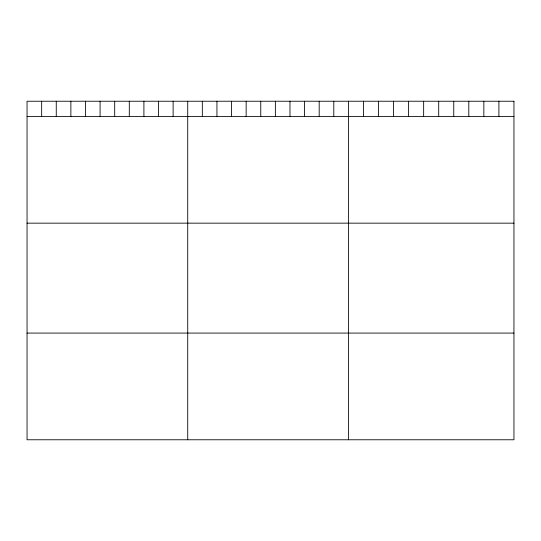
<?xml version="1.0" encoding="UTF-8"?>
<svg xmlns="http://www.w3.org/2000/svg" width="541" height="541" viewBox="0 0 541 541"><rect width="100%" height="100%" fill="white"/><g stroke="black" fill="none" stroke-linecap="round" stroke-linejoin="round"><path stroke-width="0.81" d="M27.05 116.464L513.95 116.464M27.05 223.156L513.95 223.156M27.05 333.08L513.95 333.08M498.903 101.228L498.903 116.464M483.85 101.228L483.85 116.464M468.804 101.228L468.804 116.464M453.75 101.228L453.75 116.464M438.704 101.228L438.704 116.464M423.65 101.228L423.65 116.464M408.604 101.228L408.604 116.464M393.55 101.228L393.55 116.464M378.504 101.228L378.504 116.464M363.451 101.228L363.451 116.464M348.404 101.228L348.404 439.772M333.797 101.228L333.797 116.464M319.19 101.228L319.19 116.464M304.583 101.228L304.583 116.464M289.976 101.228L289.976 116.464M275.369 101.228L275.369 116.464M260.762 101.228L260.762 116.464M246.155 101.228L246.155 116.464M231.548 101.228L231.548 116.464M216.941 101.228L216.941 116.464M202.334 101.228L202.334 116.464M187.727 101.228L187.727 439.772M173.12 101.228L173.12 116.464M158.513 101.228L158.513 116.464M143.906 101.228L143.906 116.464M129.299 101.228L129.299 116.464M114.692 101.228L114.692 116.464M100.085 101.228L100.085 116.464M85.478 101.228L85.478 116.464M70.871 101.228L70.871 116.464M56.264 101.228L56.264 116.464M41.657 101.228L41.657 116.464M513.95 101.228L27.05 101.228L27.05 439.772L513.95 439.772L513.95 101.228"/></g></svg>
